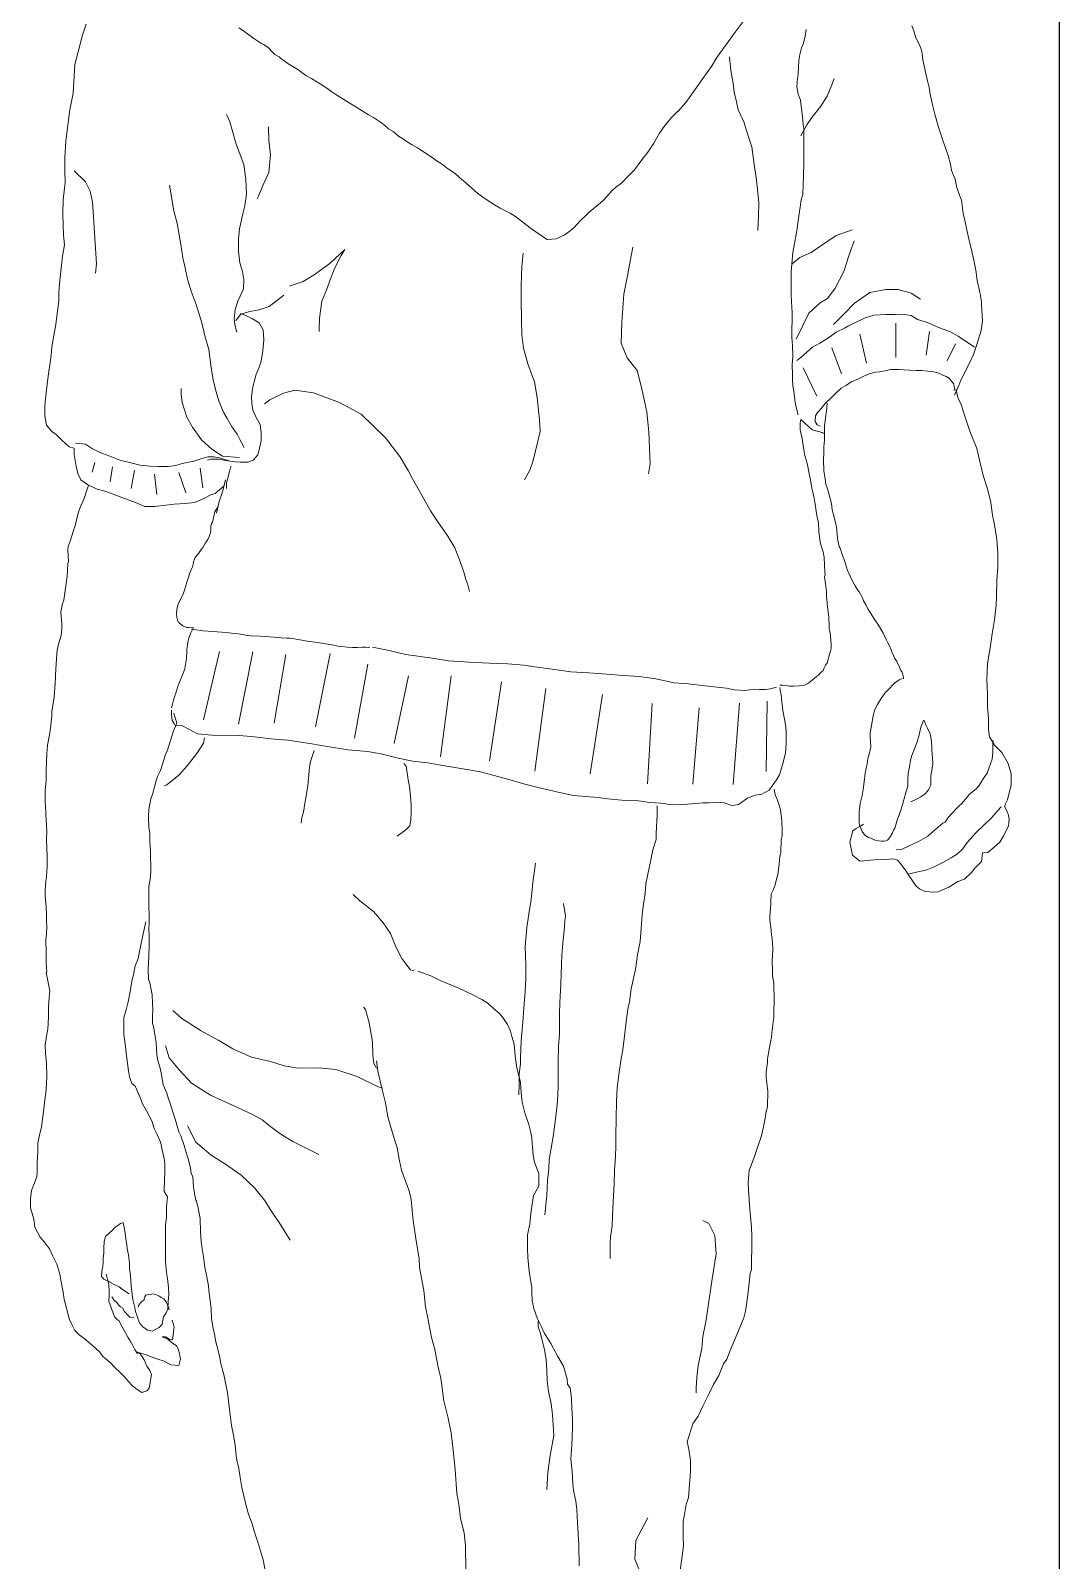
# Model space of a CAD drawing. Header units: centimetres. Extents: x 77721 to 213373, y -51694 to -17847.
# Drawn here: x 79412.5 to 79466.7, y -25333.4 to -25252.8 of the extents above; entities that cross this region are included whole.
import ezdxf

# ---------------------------------------------------------------- set-up
doc = ezdxf.new("R2010")
doc.units = ezdxf.units.CM
doc.header["$LTSCALE"] = 5
doc.header["$MEASUREMENT"] = 0
doc.layers.add('A-FURN', color=25, linetype='Continuous', lineweight=15, true_color=0xa46651)
doc.layers.add('KOTI', color=4, linetype='Continuous')

# ---------------------------------------------------------------- blocks, each defined once
blk = doc.blocks.new('PEOPLE11')
at = {"linetype": 'Continuous'}
for points in [[(0.10888, 0.78321), (0.10951, 0.78175), (0.11014, 0.77966), (0.11108, 0.77778), (0.1117, 0.77621), (0.11202, 0.77507), (0.11212, 0.77392), (0.11223, 0.77308), (0.11285, 0.77037), (0.11327, 0.76838), (0.11369, 0.76629), (0.11411, 0.76472), (0.11452, 0.76211), (0.11463, 0.7618), (0.11525, 0.75908), (0.11588, 0.75668), (0.11693, 0.75282), (0.11776, 0.75042), (0.11839, 0.74843), (0.1186, 0.7477), (0.11985, 0.74425), (0.12058, 0.74164), (0.12089, 0.73976), (0.12194, 0.73715), (0.12246, 0.73464), (0.1233, 0.73235), (0.12382, 0.73078), (0.12434, 0.72681), (0.12497, 0.7243), (0.12539, 0.72232), (0.12601, 0.7196), (0.12664, 0.71668), (0.12758, 0.71281), (0.12821, 0.70978), (0.12862, 0.70665), (0.12946, 0.70268), (0.12988, 0.70028), (0.12988, 0.69944), (0.13019, 0.69453), (0.12977, 0.69161), (0.12852, 0.68743), (0.12747, 0.6844), (0.12601, 0.68117), (0.12361, 0.67667), (0.12309, 0.67511), (0.12173, 0.67218)], [(-0.10023, 0.63667), (-0.09949, 0.64022), (-0.09835, 0.64335), (-0.09761, 0.6467), (-0.09803, 0.64482), (-0.10064, 0.64262), (-0.10179, 0.64231), (-0.10451, 0.64085), (-0.10691, 0.63991), (-0.10973, 0.63959), (-0.11297, 0.63939), (-0.11631, 0.63897), (-0.11882, 0.63865), (-0.12185, 0.63865), (-0.12467, 0.63991), (-0.12874, 0.64137), (-0.13135, 0.64241), (-0.13386, 0.64325), (-0.13616, 0.64388), (-0.13898, 0.64523), (-0.14106, 0.6467), (-0.142, 0.64858), (-0.14253, 0.65067), (-0.14305, 0.65432), (-0.14305, 0.6562), (-0.14462, 0.65662), (-0.14681, 0.6586), (-0.14859, 0.66048), (-0.14973, 0.66111), (-0.15141, 0.6631), (-0.15193, 0.66592), (-0.15193, 0.66905), (-0.15141, 0.67375), (-0.15088, 0.67793), (-0.15036, 0.682), (-0.15005, 0.68419), (-0.14984, 0.6867), (-0.14921, 0.69015), (-0.14859, 0.69339), (-0.14817, 0.69673), (-0.14775, 0.70038), (-0.14775, 0.7032), (-0.14744, 0.70665), (-0.14691, 0.71114), (-0.1466, 0.71396), (-0.14597, 0.71741), (-0.14629, 0.72033), (-0.14639, 0.72326), (-0.1465, 0.72671), (-0.14639, 0.73088), (-0.14597, 0.73443), (-0.14577, 0.736), (-0.14587, 0.73966), (-0.14587, 0.74352), (-0.14556, 0.74854), (-0.14493, 0.75418), (-0.14441, 0.75804), (-0.14336, 0.76305), (-0.14315, 0.7664), (-0.14294, 0.77162), (-0.14138, 0.77736), (-0.14075, 0.77987), (-0.1395, 0.78373)], [(-0.09354, 0.78269), (-0.09218, 0.78175), (-0.08905, 0.77945), (-0.08696, 0.77809), (-0.08612, 0.77768), (-0.08477, 0.77674), (-0.0833, 0.77527), (-0.08268, 0.77465), (-0.08142, 0.77392), (-0.08101, 0.7735), (-0.07881, 0.77193), (-0.07578, 0.77016), (-0.07338, 0.76828), (-0.07171, 0.76744), (-0.0691, 0.76577), (-0.06711, 0.76452), (-0.06555, 0.76337), (-0.0644, 0.76264), (-0.06116, 0.76065), (-0.06033, 0.76013), (-0.05834, 0.75888), (-0.05458, 0.75647), (-0.05301, 0.75564), (-0.05092, 0.75428), (-0.04967, 0.75324), (-0.04852, 0.7523), (-0.04716, 0.75146), (-0.04549, 0.7501), (-0.04434, 0.74937), (-0.0432, 0.74854), (-0.04163, 0.7476), (-0.03985, 0.74655), (-0.03536, 0.74363), (-0.03421, 0.74279), (-0.03233, 0.74154), (-0.03077, 0.74039), (-0.02847, 0.73882), (-0.02732, 0.73778), (-0.02513, 0.7359), (-0.02345, 0.73443), (-0.02168, 0.73287), (-0.01959, 0.7313), (-0.01667, 0.72942), (-0.01489, 0.72838), (-0.01197, 0.72691), (-0.01029, 0.72587), (-0.00852, 0.72451), (-0.00549, 0.72221), (-0.00131, 0.71929), (-0.00079, 0.71898), (0.00203, 0.71918), (0.00276, 0.7196), (0.00433, 0.72033), (0.00569, 0.72127), (0.00725, 0.72253), (0.00913, 0.72462), (0.01133, 0.72671), (0.01174, 0.72712), (0.01362, 0.72869), (0.01509, 0.72984), (0.01624, 0.73088), (0.01874, 0.7337), (0.01979, 0.73464), (0.02167, 0.736), (0.02355, 0.73809), (0.02543, 0.73997), (0.02741, 0.74258), (0.0295, 0.7453), (0.03128, 0.74801), (0.03305, 0.75094), (0.03462, 0.75324), (0.03671, 0.75574), (0.03848, 0.75762), (0.03859, 0.75762), (0.04089, 0.76023), (0.04412, 0.76472), (0.046, 0.76744), (0.04862, 0.77099), (0.05029, 0.77371), (0.05311, 0.77778), (0.05551, 0.78091), (0.05822, 0.78457)], [(0.07462, 0.66623), (0.07462, 0.66665), (0.07389, 0.66936), (0.07368, 0.67072), (0.07347, 0.6726), (0.07316, 0.67511), (0.07306, 0.67657), (0.07306, 0.67835), (0.07295, 0.68127), (0.07316, 0.68378), (0.07306, 0.68712), (0.07285, 0.68952), (0.07285, 0.69203), (0.07295, 0.69474), (0.07295, 0.69704), (0.07274, 0.70028), (0.07264, 0.70268), (0.07264, 0.70623), (0.07264, 0.70916), (0.07285, 0.71166), (0.07316, 0.71511), (0.07368, 0.71835), (0.07431, 0.72159), (0.07494, 0.72608), (0.07535, 0.72869), (0.07567, 0.73088), (0.07609, 0.73255), (0.07619, 0.73558), (0.07629, 0.73809), (0.0764, 0.74237), (0.0764, 0.74551), (0.0764, 0.7476), (0.0764, 0.7524), (0.07619, 0.75355), (0.07598, 0.75595), (0.07567, 0.75908), (0.07546, 0.76086), (0.07473, 0.76274), (0.07431, 0.76504), (0.07452, 0.76744), (0.07473, 0.76859), (0.07494, 0.77287), (0.07525, 0.77465), (0.07577, 0.77663), (0.07629, 0.77809), (0.07682, 0.78018), (0.07713, 0.78217)], [(0.05405, 0.77392), (0.05446, 0.76984), (0.0553, 0.76535), (0.05551, 0.76316), (0.05603, 0.76086), (0.05666, 0.75804), (0.05833, 0.75438), (0.05958, 0.75052), (0.06073, 0.74686), (0.06136, 0.74237), (0.06219, 0.73684), (0.06293, 0.73015), (0.06282, 0.72608), (0.06261, 0.72169)], [(0.07556, 0.75021), (0.07734, 0.75344), (0.0788, 0.75564), (0.08152, 0.75908), (0.0834, 0.76211), (0.08486, 0.76556), (0.08559, 0.76744)], [(-0.09396, 0.69119), (-0.09427, 0.6913), (-0.09479, 0.69349), (-0.095, 0.69516), (-0.09469, 0.69798), (-0.09385, 0.70049), (-0.09312, 0.70195), (-0.09218, 0.70414), (-0.09208, 0.70696), (-0.0925, 0.70937), (-0.09323, 0.71198), (-0.09364, 0.71553), (-0.09364, 0.71929), (-0.09333, 0.72221), (-0.09239, 0.72671), (-0.09176, 0.72911), (-0.09124, 0.73266), (-0.09145, 0.73705), (-0.09208, 0.74154), (-0.09312, 0.74446), (-0.09448, 0.74801), (-0.09626, 0.75438), (-0.0973, 0.75658)], [(-0.088, 0.7312), (-0.08769, 0.73203), (-0.08633, 0.73527), (-0.08456, 0.73913), (-0.08404, 0.74446), (-0.08456, 0.74874), (-0.08466, 0.75292)], [(-0.14305, 0.73966), (-0.13971, 0.73631), (-0.13824, 0.73349), (-0.13762, 0.73026), (-0.1373, 0.72587), (-0.13699, 0.72096), (-0.13636, 0.71166), (-0.13668, 0.70884)], [(-0.09197, 0.65641), (-0.09323, 0.65881), (-0.09406, 0.66048), (-0.09552, 0.66257), (-0.09709, 0.66518), (-0.09803, 0.66686), (-0.09949, 0.6702), (-0.10043, 0.67344), (-0.10127, 0.67678), (-0.1019, 0.68054), (-0.10263, 0.68587), (-0.10378, 0.69004), (-0.10472, 0.69391), (-0.10639, 0.69944), (-0.10785, 0.70341), (-0.109, 0.70707), (-0.10973, 0.71052), (-0.11036, 0.71344), (-0.11098, 0.71751), (-0.11213, 0.72378), (-0.11307, 0.72765), (-0.11443, 0.73537)], [(0.07295, 0.71166), (0.07525, 0.71354), (0.07859, 0.71511), (0.08214, 0.71751), (0.08611, 0.72023), (0.0882, 0.72086), (0.09092, 0.7219)], [(0.0741, 0.689), (0.07797, 0.69683), (0.08131, 0.69997), (0.0835, 0.70122), (0.0859, 0.70435), (0.08841, 0.70937), (0.08998, 0.71407), (0.09154, 0.71856)], [(-0.07819, 0.70508), (-0.07798, 0.70508), (-0.07693, 0.7055), (-0.07422, 0.70634), (-0.07087, 0.70832), (-0.06607, 0.71187), (-0.06168, 0.71595), (-0.06273, 0.71417), (-0.06471, 0.71052), (-0.06617, 0.70665), (-0.06711, 0.70404), (-0.06858, 0.70049), (-0.06931, 0.69537), (-0.06941, 0.69224), (-0.06941, 0.6913)], [(-0.008, 0.7149), (-0.00841, 0.71083), (-0.00862, 0.70529), (-0.00862, 0.70101), (-0.00852, 0.69474), (-0.00841, 0.69036), (-0.00789, 0.68628), (-0.00664, 0.68158), (-0.00465, 0.67615), (-0.00382, 0.67145), (-0.00309, 0.66477), (-0.00288, 0.66122), (-0.00497, 0.65255), (-0.00601, 0.64962), (-0.00758, 0.6467)], [(0.02501, 0.71668), (0.02417, 0.7125), (0.02323, 0.70759), (0.02229, 0.70258), (0.02167, 0.69412), (0.02146, 0.68785), (0.02323, 0.68336), (0.02626, 0.6796), (0.02762, 0.67448), (0.02919, 0.66717), (0.02981, 0.66101), (0.03023, 0.6515), (0.02971, 0.64847)], [(-0.09448, 0.69464), (-0.09291, 0.69652), (-0.09062, 0.69725), (-0.08759, 0.69788), (-0.08445, 0.69882), (-0.08007, 0.70226)], [(0.08538, 0.69339), (0.08872, 0.69683), (0.09165, 0.69986), (0.09624, 0.7031), (0.10105, 0.70394), (0.10481, 0.70394), (0.10867, 0.70289), (0.11149, 0.70101)], [(-0.10294, 0.65265), (-0.102, 0.65296), (-0.09949, 0.65296), (-0.09803, 0.65265), (-0.09615, 0.65234), (-0.09458, 0.65213), (-0.09312, 0.65202), (-0.09166, 0.65202), (-0.09082, 0.65202), (-0.08926, 0.65265), (-0.0878, 0.65422), (-0.08759, 0.65537), (-0.08686, 0.6584), (-0.08686, 0.6608), (-0.08717, 0.6633), (-0.08832, 0.6655), (-0.08936, 0.6678), (-0.08968, 0.66968), (-0.08978, 0.67176), (-0.08936, 0.67469), (-0.08884, 0.67646), (-0.08842, 0.67814), (-0.08759, 0.68033), (-0.08686, 0.68242), (-0.08633, 0.68555), (-0.08602, 0.68879), (-0.08623, 0.69182), (-0.08748, 0.69391), (-0.08947, 0.69516), (-0.09145, 0.6961), (-0.09302, 0.69673)], [(0.12288, 0.68994), (0.12037, 0.6913), (0.11776, 0.69224), (0.11599, 0.69297), (0.11358, 0.69401), (0.11066, 0.69495), (0.10867, 0.6961), (0.10596, 0.69652), (0.10387, 0.69641), (0.10115, 0.69641), (0.0975, 0.69621), (0.09489, 0.69547), (0.09175, 0.69391), (0.08987, 0.69307), (0.08862, 0.69234), (0.08611, 0.69109), (0.08381, 0.68942), (0.0812, 0.68785), (0.07901, 0.6866), (0.07556, 0.68346), (0.07431, 0.68263)], [(0.09332, 0.69056), (0.09525, 0.68179)], [(0.10409, 0.69385), (0.10414, 0.6835)], [(0.11425, 0.69133), (0.11321, 0.68419)], [(0.08485, 0.68636), (0.08777, 0.67862)], [(0.1221, 0.68764), (0.11952, 0.68254)], [(0.12779, 0.6866), (0.12288, 0.68994)], [(0.07624, 0.6804), (0.08038, 0.67185)], [(0.12163, 0.67354), (0.12173, 0.67438), (0.12163, 0.6749), (0.12142, 0.67573), (0.121, 0.67605), (0.12027, 0.6772), (0.11922, 0.67782), (0.11807, 0.67824), (0.11672, 0.67887), (0.11505, 0.67929), (0.11369, 0.67939), (0.11191, 0.6796), (0.11024, 0.6796), (0.10826, 0.6797), (0.10658, 0.67981), (0.10512, 0.67991), (0.10262, 0.67991), (0.10032, 0.67939), (0.09917, 0.67918), (0.09802, 0.67908), (0.09604, 0.67855), (0.09447, 0.67793), (0.09269, 0.67699), (0.09081, 0.67615), (0.08904, 0.67511), (0.08768, 0.67427), (0.0858, 0.6726), (0.08465, 0.67135), (0.08287, 0.66968), (0.08162, 0.66821), (0.08058, 0.66696), (0.07995, 0.66592), (0.07985, 0.66424), (0.08047, 0.6632), (0.08131, 0.66289)], [(-0.09333, 0.65338), (-0.09845, 0.6538), (-0.10169, 0.65589), (-0.10482, 0.65871), (-0.10754, 0.66257), (-0.10921, 0.6656), (-0.11057, 0.66999), (-0.11088, 0.6725), (-0.11088, 0.67417)], [(-0.02419, 0.61317), (-0.02471, 0.61515), (-0.02523, 0.61672), (-0.02575, 0.6186), (-0.02638, 0.62048), (-0.02721, 0.62267), (-0.02857, 0.62622), (-0.03066, 0.62978), (-0.03369, 0.63406), (-0.03588, 0.6374), (-0.03839, 0.64189), (-0.04142, 0.64722), (-0.04257, 0.64952), (-0.04508, 0.65369), (-0.04946, 0.65934), (-0.05677, 0.66644), (-0.06325, 0.66999), (-0.07108, 0.67291), (-0.07672, 0.67364), (-0.08017, 0.67281), (-0.08424, 0.67072), (-0.08581, 0.66957)], [(0.09436, 0.54319), (0.09353, 0.54267), (0.09217, 0.54183), (0.09113, 0.5411), (0.09029, 0.53776), (0.09102, 0.53379), (0.09332, 0.53201), (0.0976, 0.53243), (0.10084, 0.53253), (0.10345, 0.53274), (0.1046, 0.53232), (0.10554, 0.53128), (0.10617, 0.53034), (0.10721, 0.52898), (0.10805, 0.52773), (0.10888, 0.52637), (0.11024, 0.52449), (0.11118, 0.52366), (0.11296, 0.52292), (0.11546, 0.52272), (0.11682, 0.52282), (0.11881, 0.52366), (0.12006, 0.52418), (0.12277, 0.52585), (0.12476, 0.52658), (0.12685, 0.52856), (0.12789, 0.52992), (0.12988, 0.53191), (0.13019, 0.53452), (0.13176, 0.53462), (0.13301, 0.53567), (0.13541, 0.53776), (0.13635, 0.53943), (0.13802, 0.54256), (0.13813, 0.5435), (0.13823, 0.54465), (0.13792, 0.54611), (0.1374, 0.54737), (0.13677, 0.54841), (0.13708, 0.54925), (0.13771, 0.5505), (0.13876, 0.55499), (0.13876, 0.55823), (0.13792, 0.56136), (0.13604, 0.5647), (0.13374, 0.5669), (0.13228, 0.5694), (0.13197, 0.5716), (0.13197, 0.57494), (0.13165, 0.57839), (0.13165, 0.58225), (0.13144, 0.58664), (0.13165, 0.59134), (0.13259, 0.59687), (0.13312, 0.60043), (0.13374, 0.6046), (0.13426, 0.60909), (0.13437, 0.6115), (0.13447, 0.61662), (0.13479, 0.62038), (0.13479, 0.62466), (0.13447, 0.62873), (0.13374, 0.63322), (0.13322, 0.63604), (0.1327, 0.63991), (0.13165, 0.64398), (0.1304, 0.64805), (0.12925, 0.65265), (0.12852, 0.6561), (0.12633, 0.66132), (0.12476, 0.66612), (0.12371, 0.66936), (0.12288, 0.67124), (0.12215, 0.67396)], [(0.0834, 0.66978), (0.08329, 0.66738), (0.08308, 0.66612), (0.08287, 0.66435), (0.08267, 0.66299), (0.08267, 0.66111), (0.08267, 0.6586), (0.08246, 0.65662), (0.08246, 0.65484), (0.08235, 0.65275), (0.08246, 0.64941), (0.08277, 0.64764), (0.08308, 0.64544), (0.0835, 0.64398), (0.08402, 0.64221), (0.08476, 0.63959), (0.08496, 0.63771), (0.08517, 0.63698), (0.08611, 0.63312), (0.08632, 0.63166), (0.08653, 0.62894), (0.08705, 0.62664), (0.08737, 0.62612), (0.0881, 0.62393), (0.08862, 0.62246), (0.08956, 0.61944), (0.08987, 0.61881), (0.09102, 0.6162), (0.09186, 0.61484), (0.09269, 0.61348), (0.09311, 0.61306), (0.09395, 0.61139), (0.09436, 0.61035), (0.0952, 0.60899), (0.09572, 0.60795), (0.09708, 0.60575), (0.09771, 0.60471), (0.09844, 0.60356), (0.09917, 0.60251), (0.10032, 0.60063), (0.10053, 0.60022), (0.10126, 0.59844), (0.10168, 0.59771), (0.1022, 0.59677), (0.10272, 0.59562), (0.10293, 0.59499), (0.10376, 0.59301), (0.10439, 0.59207), (0.10523, 0.5904), (0.10564, 0.58935), (0.10596, 0.58883), (0.10617, 0.5881), (0.10638, 0.58737), (0.10638, 0.58695), (0.10554, 0.58674), (0.10512, 0.58653), (0.10366, 0.58559), (0.10178, 0.5835), (0.10084, 0.58256), (0.09948, 0.58068), (0.09854, 0.57912), (0.09781, 0.57766), (0.09729, 0.57578), (0.09687, 0.57327), (0.09645, 0.57108), (0.09635, 0.57066), (0.09635, 0.5694), (0.09656, 0.56638), (0.09593, 0.56376), (0.09572, 0.56293), (0.09551, 0.56126), (0.09489, 0.55844), (0.09457, 0.55583), (0.09426, 0.55353), (0.09395, 0.55175), (0.09342, 0.54935), (0.09311, 0.54684), (0.09311, 0.54361), (0.09322, 0.54287), (0.09395, 0.54089), (0.09478, 0.53984), (0.09583, 0.53911), (0.09677, 0.5388), (0.09792, 0.53828), (0.09896, 0.53817), (0.0998, 0.53807), (0.10053, 0.53807), (0.10105, 0.53817), (0.10157, 0.53828), (0.10178, 0.53849), (0.10241, 0.53932), (0.10314, 0.54058), (0.10335, 0.54131), (0.10376, 0.54193), (0.10418, 0.54329), (0.10439, 0.54413), (0.10439, 0.54413), (0.10512, 0.5459), (0.10575, 0.54768), (0.10617, 0.54935), (0.10679, 0.55154), (0.1069, 0.55196), (0.10773, 0.55457), (0.10773, 0.55645), (0.10784, 0.55844), (0.10826, 0.56042), (0.10847, 0.56241), (0.10888, 0.56376), (0.10951, 0.56533), (0.11045, 0.56763), (0.11108, 0.57003), (0.1116, 0.57233), (0.11243, 0.57431), (0.11264, 0.57431), (0.11327, 0.57285), (0.11358, 0.57202), (0.11442, 0.57034), (0.11473, 0.56878), (0.11494, 0.56648), (0.11494, 0.56544), (0.11515, 0.56314), (0.11525, 0.56126), (0.11484, 0.55865), (0.11473, 0.55833), (0.11463, 0.5575), (0.11463, 0.55489), (0.1139, 0.55342), (0.11296, 0.55227), (0.1116, 0.55133), (0.11055, 0.55071), (0.10857, 0.54987)], [(0.08235, 0.66069), (0.08193, 0.6609), (0.08079, 0.66122), (0.07891, 0.66174), (0.07671, 0.66372), (0.07556, 0.66487), (0.07535, 0.66372), (0.07535, 0.66184), (0.07546, 0.66122), (0.07588, 0.65913), (0.07609, 0.65766), (0.0764, 0.65589), (0.07661, 0.65432), (0.07703, 0.65307), (0.07755, 0.65119), (0.07797, 0.6491), (0.07817, 0.64816), (0.07838, 0.64659), (0.0788, 0.64429), (0.07932, 0.6421), (0.07985, 0.63949), (0.08016, 0.6373), (0.08047, 0.63542), (0.08079, 0.63385), (0.08089, 0.63113), (0.08131, 0.6281), (0.08173, 0.62654), (0.08225, 0.62508), (0.08256, 0.6234), (0.08267, 0.621), (0.08277, 0.61902), (0.08287, 0.61818), (0.08267, 0.61756), (0.08308, 0.61474), (0.08329, 0.61317), (0.08329, 0.6115), (0.0834, 0.60983), (0.0834, 0.6093), (0.0835, 0.60847), (0.08371, 0.60701), (0.08392, 0.60533), (0.08402, 0.60272), (0.08402, 0.6021), (0.08402, 0.60189), (0.08423, 0.60105), (0.08434, 0.60063), (0.08444, 0.5999), (0.08444, 0.59949), (0.08455, 0.59875), (0.08455, 0.59823), (0.08465, 0.59761), (0.08465, 0.59656), (0.08465, 0.59625), (0.08455, 0.59552), (0.08423, 0.59458), (0.0835, 0.59197), (0.0835, 0.59176), (0.08298, 0.59092), (0.08256, 0.59019), (0.08225, 0.58925), (0.08193, 0.58915), (0.0812, 0.58841), (0.08079, 0.588), (0.08026, 0.58758), (0.07891, 0.58643), (0.07765, 0.58549), (0.0764, 0.58486), (0.07504, 0.58476), (0.07337, 0.58465), (0.07212, 0.58465), (0.07128, 0.58486), (0.07013, 0.58497), (0.06919, 0.58497)], [(-0.09646, 0.65244), (-0.09939, 0.65328), (-0.10106, 0.65359), (-0.10284, 0.65359), (-0.10503, 0.65307), (-0.10712, 0.65234), (-0.11057, 0.65161), (-0.11255, 0.65098), (-0.11474, 0.65067), (-0.11777, 0.65067), (-0.12028, 0.65077), (-0.1232, 0.65108), (-0.12644, 0.65192), (-0.12937, 0.65265), (-0.1324, 0.6538), (-0.13459, 0.65463), (-0.13762, 0.65599), (-0.13971, 0.65746), (-0.14148, 0.65766), (-0.14274, 0.65777)], [(-0.13692, 0.65196), (-0.13772, 0.64901)], [(-0.13161, 0.65063), (-0.13227, 0.64612)], [(-0.12493, 0.64966), (-0.12596, 0.64407)], [(-0.11162, 0.64892), (-0.1095, 0.64283)], [(-0.10522, 0.65025), (-0.10437, 0.64432)], [(-0.09584, 0.65077), (-0.09615, 0.65004), (-0.09636, 0.6492), (-0.09667, 0.64816), (-0.09699, 0.6467), (-0.0973, 0.64576), (-0.0973, 0.64409)], [(-0.13877, 0.64503), (-0.13918, 0.64388), (-0.14002, 0.64137), (-0.14054, 0.64022), (-0.14117, 0.63865), (-0.1418, 0.63698), (-0.14242, 0.63469), (-0.14284, 0.63291), (-0.14326, 0.63155), (-0.14357, 0.63051), (-0.1443, 0.62821), (-0.14493, 0.62664), (-0.14503, 0.6257), (-0.14483, 0.62215), (-0.14503, 0.62152), (-0.14514, 0.61933), (-0.14524, 0.61776), (-0.14545, 0.6163), (-0.14556, 0.61484), (-0.14618, 0.61056), (-0.14671, 0.60909), (-0.14712, 0.6069), (-0.14691, 0.60439), (-0.14681, 0.60345), (-0.14681, 0.60178), (-0.14702, 0.5999), (-0.14785, 0.59729), (-0.14817, 0.59552), (-0.14838, 0.59291), (-0.14848, 0.59134), (-0.14869, 0.588), (-0.14869, 0.58727), (-0.14879, 0.58549), (-0.1489, 0.58413), (-0.14911, 0.58131), (-0.14984, 0.57703), (-0.14984, 0.57578), (-0.15026, 0.57191), (-0.15067, 0.56951), (-0.15109, 0.5669), (-0.15109, 0.56679), (-0.1513, 0.56439), (-0.15141, 0.56188), (-0.15151, 0.55927), (-0.15151, 0.55812), (-0.15151, 0.55603), (-0.15182, 0.55332), (-0.15182, 0.55008), (-0.15161, 0.54684), (-0.15161, 0.5458), (-0.15141, 0.54308), (-0.1513, 0.54058), (-0.15141, 0.53911), (-0.1513, 0.53535), (-0.1512, 0.5342), (-0.1512, 0.53055), (-0.15141, 0.52731), (-0.15161, 0.52606), (-0.15182, 0.52324), (-0.15182, 0.52136), (-0.15182, 0.52136), (-0.15161, 0.51948), (-0.15141, 0.51634), (-0.15141, 0.51394), (-0.1513, 0.51217), (-0.15141, 0.51029), (-0.15161, 0.5082), (-0.15161, 0.50757), (-0.15151, 0.50527), (-0.15151, 0.50308), (-0.15151, 0.50183), (-0.15141, 0.49984), (-0.1513, 0.49859), (-0.15151, 0.49848), (-0.15047, 0.49305), (-0.15067, 0.49096), (-0.15078, 0.48814), (-0.15078, 0.4871), (-0.15078, 0.48501), (-0.15099, 0.48146), (-0.1513, 0.48), (-0.15182, 0.47676), (-0.15172, 0.47415), (-0.15141, 0.47122), (-0.1513, 0.46725), (-0.15151, 0.46318), (-0.15193, 0.46025), (-0.15235, 0.4567), (-0.15297, 0.45211), (-0.15339, 0.45002), (-0.15402, 0.4473), (-0.15402, 0.44448), (-0.15423, 0.44135), (-0.15423, 0.43842), (-0.15433, 0.43707), (-0.1559, 0.43299), (-0.15621, 0.43049), (-0.15621, 0.42777), (-0.15527, 0.42432), (-0.15496, 0.42192), (-0.15329, 0.41889), (-0.15203, 0.41743), (-0.15057, 0.41545), (-0.14953, 0.41325), (-0.14827, 0.41075), (-0.14744, 0.40782), (-0.14702, 0.40552), (-0.14639, 0.40239), (-0.14608, 0.4002), (-0.14577, 0.39905), (-0.14493, 0.3957), (-0.14462, 0.39435), (-0.14378, 0.39268), (-0.14294, 0.3908), (-0.14159, 0.38954), (-0.14023, 0.3885), (-0.13814, 0.38683), (-0.13678, 0.38568), (-0.13542, 0.38432), (-0.13448, 0.38307), (-0.13344, 0.38223), (-0.13229, 0.38119), (-0.13093, 0.37983), (-0.12916, 0.37816), (-0.1279, 0.3768), (-0.12686, 0.37565), (-0.1255, 0.37419), (-0.12414, 0.37314), (-0.12279, 0.3722), (-0.12122, 0.37273), (-0.12049, 0.37346), (-0.11986, 0.37763), (-0.12038, 0.37878), (-0.12122, 0.38014), (-0.12206, 0.38202), (-0.1232, 0.3838), (-0.12404, 0.38432), (-0.12112, 0.38338), (-0.11944, 0.38275), (-0.11788, 0.38223), (-0.116, 0.3816), (-0.11401, 0.38056), (-0.11161, 0.38035), (-0.11109, 0.38233), (-0.11171, 0.38516), (-0.11234, 0.3862), (-0.11391, 0.38735), (-0.11495, 0.38829), (-0.11662, 0.38892), (-0.11558, 0.38892), (-0.11433, 0.38818), (-0.11349, 0.38808), (-0.11297, 0.39194), (-0.11359, 0.39393)], [(-0.11895, 0.64845), (-0.11825, 0.64227)], [(-0.10075, 0.63709), (-0.10152, 0.63394), (-0.10177, 0.63361), (-0.10199, 0.63263), (-0.10196, 0.63205), (-0.10196, 0.63143), (-0.10212, 0.63079), (-0.1024, 0.6301), (-0.10253, 0.62967), (-0.1029, 0.62877), (-0.10356, 0.6278), (-0.10397, 0.62709), (-0.10438, 0.62636), (-0.10485, 0.6258), (-0.10529, 0.62514), (-0.10564, 0.62466), (-0.10589, 0.62435), (-0.10627, 0.62389), (-0.10667, 0.62338), (-0.10686, 0.62284), (-0.10721, 0.62209), (-0.10727, 0.62134), (-0.10746, 0.62055), (-0.10802, 0.61947), (-0.1084, 0.61839), (-0.10875, 0.61729), (-0.10909, 0.61621), (-0.10944, 0.6152), (-0.10988, 0.61356), (-0.11022, 0.61258), (-0.1107, 0.61154), (-0.11167, 0.60957), (-0.11214, 0.60826), (-0.11227, 0.60646), (-0.1122, 0.60532), (-0.11205, 0.60451), (-0.1117, 0.60382), (-0.11151, 0.60366), (-0.11041, 0.60278), (-0.10919, 0.60233), (-0.10868, 0.60231), (-0.10765, 0.60222), (-0.10724, 0.60229), (-0.10765, 0.60127), (-0.10806, 0.60046), (-0.10862, 0.59909), (-0.10887, 0.59791), (-0.109, 0.59695), (-0.10922, 0.59581), (-0.10925, 0.59473), (-0.10931, 0.59324), (-0.10941, 0.5923), (-0.10969, 0.59064), (-0.10985, 0.58987), (-0.11026, 0.58859), (-0.11088, 0.58701), (-0.11161, 0.58539), (-0.11192, 0.58452), (-0.11261, 0.58226), (-0.11289, 0.58143), (-0.11318, 0.58045), (-0.11352, 0.57927), (-0.11377, 0.5781)], [(-0.10002, 0.63834), (-0.10075, 0.63709)], [(-0.05411, 0.59637), (-0.05468, 0.59631), (-0.05543, 0.59635), (-0.0565, 0.59633), (-0.05788, 0.59631), (-0.05936, 0.59631), (-0.06086, 0.59641), (-0.06256, 0.59654), (-0.06379, 0.59672), (-0.06551, 0.5971), (-0.06746, 0.59739), (-0.06991, 0.59782), (-0.07302, 0.59818), (-0.07463, 0.59851), (-0.07808, 0.59905), (-0.07915, 0.59913), (-0.08078, 0.59915), (-0.08305, 0.59934), (-0.0854, 0.59959), (-0.08713, 0.59965), (-0.08986, 0.59982), (-0.09147, 0.6), (-0.09379, 0.60034), (-0.09577, 0.60058), (-0.09741, 0.60075), (-0.10136, 0.6011), (-0.10429, 0.60131), (-0.10702, 0.60168), (-0.10777, 0.60179)], [(-0.09938, 0.59504), (-0.1042, 0.57448)], [(-0.08939, 0.59501), (-0.09366, 0.57321)], [(-0.07943, 0.59421), (-0.08296, 0.57355)], [(-0.06607, 0.59449), (-0.0705, 0.57238)], [(0.06815, 0.58434), (0.06637, 0.58382), (0.06481, 0.58361), (0.06313, 0.58361), (0.06136, 0.58371), (0.05875, 0.5833), (0.05551, 0.5835), (0.05311, 0.58403), (0.04935, 0.58444), (0.04506, 0.58497), (0.04162, 0.58538), (0.03744, 0.5857), (0.0319, 0.58685), (0.02689, 0.58758), (0.02209, 0.58789), (0.01718, 0.58821), (0.01174, 0.58862), (0.00631, 0.58894), (0.0014, 0.58967), (-0.00455, 0.5905), (-0.00779, 0.59092), (-0.01259, 0.59134), (-0.01614, 0.59144), (-0.02439, 0.59186), (-0.03045, 0.59228), (-0.03536, 0.59311), (-0.0433, 0.59416), (-0.04884, 0.59552), (-0.05333, 0.59635)], [(-0.05475, 0.59123), (-0.05878, 0.56902)], [(-0.04256, 0.58779), (-0.04679, 0.56741)], [(-0.0297, 0.58776), (-0.03288, 0.56335)], [(-0.01454, 0.58592), (-0.01814, 0.56218)], [(0.06919, 0.58424), (0.0693, 0.5834), (0.06961, 0.58204), (0.06982, 0.58006), (0.07013, 0.57734), (0.07065, 0.57473), (0.07097, 0.57243), (0.07107, 0.57087), (0.07107, 0.56732), (0.07086, 0.5646), (0.07024, 0.56167), (0.06909, 0.55802), (0.06825, 0.55645), (0.06595, 0.55332), (0.06376, 0.55217), (0.06178, 0.55186), (0.05948, 0.55092), (0.05676, 0.54904), (0.05478, 0.54872), (0.05248, 0.54956), (0.05008, 0.54977), (0.04788, 0.54956), (0.046, 0.54956), (0.04392, 0.54935), (0.04026, 0.54904), (0.03681, 0.54893), (0.03337, 0.54945), (0.03002, 0.54966), (0.02668, 0.55019), (0.02271, 0.55029), (0.01739, 0.55071), (0.01456, 0.55113), (0.00715, 0.55175), (0.00287, 0.55269), (-0.00309, 0.55405), (-0.00747, 0.5552), (-0.01301, 0.55677), (-0.02084, 0.55885), (-0.02617, 0.55979), (-0.03338, 0.56094), (-0.03672, 0.56157), (-0.04121, 0.56209), (-0.0456, 0.56303), (-0.05072, 0.56429), (-0.05489, 0.56502), (-0.06064, 0.56554), (-0.06701, 0.56648), (-0.07161, 0.56732), (-0.07881, 0.56836), (-0.08393, 0.56878), (-0.08884, 0.5694), (-0.09333, 0.56982), (-0.10169, 0.56993), (-0.10597, 0.57034), (-0.11046, 0.57275), (-0.11265, 0.57285), (-0.11276, 0.57285), (-0.11297, 0.57337), (-0.11359, 0.57431), (-0.1138, 0.57609), (-0.1138, 0.57745)], [(-0.00117, 0.5839), (-0.00451, 0.5591)], [(0.01587, 0.58219), (0.01211, 0.55825)], [(0.06537, 0.5801), (0.06509, 0.559)], [(-0.11307, 0.57651), (-0.11276, 0.57515), (-0.11224, 0.57358), (-0.11255, 0.57285), (-0.11318, 0.57118), (-0.11412, 0.56826), (-0.11506, 0.56544), (-0.11558, 0.56408), (-0.11641, 0.56147), (-0.11715, 0.55927), (-0.11798, 0.5575), (-0.1185, 0.55583), (-0.11944, 0.55248), (-0.12007, 0.55071), (-0.12038, 0.54914), (-0.12059, 0.54747), (-0.1207, 0.54569), (-0.1207, 0.54496), (-0.12059, 0.54225), (-0.12038, 0.54037), (-0.12038, 0.53807), (-0.12028, 0.53661), (-0.12017, 0.53494), (-0.12017, 0.53295), (-0.12007, 0.53086), (-0.12007, 0.52877), (-0.12028, 0.52648), (-0.12059, 0.52439), (-0.12059, 0.52261), (-0.12059, 0.52073), (-0.12059, 0.51948), (-0.12059, 0.51801), (-0.12049, 0.51613), (-0.12049, 0.51352), (-0.12059, 0.51133), (-0.12059, 0.51081), (-0.12049, 0.51029), (-0.12049, 0.50663), (-0.12059, 0.5035), (-0.1208, 0.49932), (-0.1207, 0.4965), (-0.12038, 0.49545), (-0.11965, 0.4918), (-0.11955, 0.48919), (-0.11944, 0.48741), (-0.11955, 0.48543), (-0.11955, 0.48323), (-0.11923, 0.48229), (-0.11871, 0.47937), (-0.1184, 0.47738), (-0.11819, 0.47373), (-0.11798, 0.47237), (-0.11725, 0.46976), (-0.11683, 0.46788), (-0.11631, 0.46475), (-0.11527, 0.46224), (-0.11485, 0.46078), (-0.11422, 0.45911), (-0.11359, 0.45723), (-0.11265, 0.45409), (-0.11224, 0.45273), (-0.11161, 0.45064), (-0.11098, 0.44939), (-0.11004, 0.44647), (-0.10952, 0.44469), (-0.10879, 0.4425), (-0.10869, 0.44218), (-0.10806, 0.43968), (-0.10785, 0.43822), (-0.10743, 0.43707), (-0.10722, 0.43393), (-0.10681, 0.43153), (-0.10649, 0.43007), (-0.10628, 0.42976), (-0.10576, 0.42767), (-0.10524, 0.42453), (-0.10513, 0.42056), (-0.10493, 0.41764), (-0.10461, 0.41545), (-0.10419, 0.41304), (-0.10378, 0.40991), (-0.10315, 0.40699), (-0.10273, 0.40427), (-0.10263, 0.40291), (-0.10231, 0.40061), (-0.1019, 0.39748), (-0.10179, 0.39445), (-0.10137, 0.39194), (-0.10085, 0.38975), (-0.10043, 0.38745), (-0.09991, 0.38526), (-0.09939, 0.38307), (-0.09929, 0.38275), (-0.09897, 0.38087), (-0.09803, 0.37763), (-0.0974, 0.37408), (-0.09699, 0.3722), (-0.09657, 0.36876), (-0.09615, 0.36552), (-0.09573, 0.36228), (-0.09521, 0.35936), (-0.09469, 0.35622), (-0.09427, 0.35236), (-0.09354, 0.34933), (-0.09312, 0.34661), (-0.0927, 0.34358), (-0.09166, 0.33941), (-0.09135, 0.33815), (-0.09062, 0.33565), (-0.08957, 0.33272), (-0.08894, 0.33053), (-0.08769, 0.32656), (-0.08623, 0.32186), (-0.0855, 0.3182)], [(0.03076, 0.57942), (0.02939, 0.55524)], [(0.04495, 0.57813), (0.04299, 0.55516)], [(0.0571, 0.57955), (0.05514, 0.55503)], [(-0.10388, 0.56909), (-0.10419, 0.56752), (-0.10618, 0.56439), (-0.1091, 0.56073), (-0.11161, 0.55791), (-0.11527, 0.55499), (-0.11589, 0.55468)], [(0.13343, 0.56826), (0.13332, 0.56752), (0.13332, 0.56638), (0.13332, 0.56481), (0.13312, 0.56272), (0.13259, 0.56126), (0.13155, 0.55844), (0.1304, 0.55677), (0.12915, 0.55478), (0.12841, 0.55384), (0.12601, 0.55186), (0.1257, 0.55133), (0.12382, 0.54925), (0.12319, 0.54862), (0.12246, 0.54799), (0.11985, 0.54517), (0.11891, 0.54371), (0.11828, 0.5434), (0.11682, 0.54225), (0.11567, 0.5412), (0.11369, 0.53953), (0.11097, 0.53796), (0.10794, 0.5365), (0.10596, 0.53567), (0.10418, 0.53546)], [(-0.07087, 0.56533), (-0.07202, 0.56199), (-0.07234, 0.56032), (-0.07275, 0.55468), (-0.07307, 0.5529), (-0.07369, 0.54935), (-0.07411, 0.54674), (-0.07463, 0.54517), (-0.07484, 0.5434)], [(-0.04393, 0.56136), (-0.0432, 0.56063), (-0.04278, 0.55791), (-0.04257, 0.55645), (-0.04226, 0.55447), (-0.04194, 0.55154), (-0.04173, 0.54893), (-0.04173, 0.54643), (-0.04184, 0.54455), (-0.04215, 0.54267), (-0.0433, 0.54141), (-0.04591, 0.53953)], [(0.06752, 0.55363), (0.06783, 0.55196), (0.06846, 0.55039), (0.06898, 0.54883), (0.0694, 0.54747), (0.06982, 0.54413), (0.06992, 0.54152), (0.06992, 0.53964), (0.06961, 0.53838), (0.06951, 0.53462), (0.06919, 0.53347), (0.06898, 0.53107), (0.06857, 0.52804), (0.06825, 0.52658), (0.06783, 0.52491), (0.06721, 0.52324), (0.06658, 0.52209), (0.06648, 0.5199), (0.06648, 0.51916), (0.06616, 0.5153), (0.06616, 0.51425), (0.06658, 0.51123), (0.06669, 0.50987), (0.06689, 0.50861), (0.0671, 0.5059), (0.0671, 0.50548), (0.067, 0.50339), (0.06689, 0.50214), (0.06689, 0.50172), (0.067, 0.49942), (0.067, 0.49942), (0.067, 0.49754), (0.06742, 0.49535), (0.06742, 0.49368), (0.06752, 0.49169), (0.06752, 0.49013), (0.06742, 0.48678), (0.06742, 0.48522), (0.06679, 0.48041), (0.06669, 0.47895), (0.06648, 0.47822), (0.06606, 0.47592), (0.06554, 0.47258), (0.06554, 0.47227), (0.06554, 0.47143), (0.06512, 0.46861), (0.06512, 0.46851), (0.06512, 0.46683), (0.06533, 0.46537), (0.06564, 0.46276), (0.06554, 0.45827), (0.06501, 0.45608), (0.06491, 0.45524), (0.06428, 0.45211), (0.06355, 0.44908), (0.06272, 0.44647), (0.06157, 0.44323), (0.06, 0.43895), (0.05969, 0.4354), (0.05979, 0.4331), (0.06021, 0.42725), (0.06063, 0.42192), (0.06073, 0.41921), (0.06073, 0.41471), (0.06063, 0.41294), (0.06063, 0.41179), (0.06063, 0.40907), (0.06031, 0.40813), (0.0599, 0.40416), (0.05948, 0.40082), (0.05885, 0.39664), (0.05833, 0.39466), (0.05718, 0.39174), (0.05634, 0.38986), (0.05426, 0.38484), (0.05321, 0.38223), (0.05227, 0.38087), (0.05081, 0.37732), (0.04924, 0.37461), (0.04768, 0.37126), (0.046, 0.36813), (0.04465, 0.3651), (0.04298, 0.3628), (0.0413, 0.35737), (0.04183, 0.35518), (0.04235, 0.35173), (0.04235, 0.34839), (0.04172, 0.34066), (0.04099, 0.33847), (0.04057, 0.33554), (0.04016, 0.33345), (0.04016, 0.33345), (0.04016, 0.33147), (0.04016, 0.32896), (0.04026, 0.32604), (0.03984, 0.32301), (0.03911, 0.31799)], [(0.03232, 0.54862), (0.03232, 0.5459), (0.03211, 0.54235), (0.03201, 0.54026), (0.03201, 0.53849), (0.03096, 0.53546), (0.03023, 0.53138), (0.0295, 0.52815), (0.02887, 0.52522), (0.02867, 0.5223), (0.02814, 0.51906), (0.02783, 0.51593), (0.02752, 0.51175), (0.0272, 0.50788), (0.02637, 0.50381), (0.02574, 0.49942), (0.02511, 0.49629), (0.02449, 0.49357), (0.02397, 0.48971), (0.02344, 0.48752), (0.02303, 0.48449), (0.0224, 0.47853), (0.02198, 0.4753), (0.02146, 0.47268), (0.02073, 0.46788), (0.02031, 0.4637), (0.0201, 0.45984), (0.01989, 0.44939), (0.01989, 0.44636), (0.01979, 0.44323), (0.01947, 0.43905), (0.01937, 0.43487), (0.01906, 0.42955), (0.01885, 0.42537), (0.01874, 0.42234), (0.01822, 0.419), (0.01812, 0.41722), (0.01812, 0.41482), (0.01812, 0.41252)], [(0.13583, 0.54831), (0.13562, 0.5482), (0.13291, 0.54507), (0.13249, 0.54465), (0.13082, 0.54308), (0.12821, 0.54058), (0.1257, 0.53776), (0.12413, 0.53567), (0.12267, 0.5342), (0.12079, 0.53306), (0.11828, 0.53159), (0.11567, 0.53034), (0.11317, 0.5293), (0.11076, 0.52877), (0.10784, 0.52815)], [(-0.00935, 0.46172), (-0.00925, 0.46506), (-0.00925, 0.46809), (-0.00883, 0.47101), (-0.00883, 0.4731), (-0.00862, 0.47801), (-0.0081, 0.48355), (-0.00779, 0.48783), (-0.00737, 0.49284), (-0.00726, 0.49671), (-0.00726, 0.50078), (-0.00737, 0.50632), (-0.00695, 0.51206), (-0.00622, 0.51676), (-0.00559, 0.52052), (-0.00507, 0.52564), (-0.00434, 0.53138)], [(-0.04069, 0.49932), (-0.04121, 0.49911), (-0.04194, 0.49932), (-0.0433, 0.50109), (-0.04455, 0.50277), (-0.04633, 0.50621), (-0.0479, 0.51029), (-0.05009, 0.51342), (-0.05301, 0.51687), (-0.05719, 0.5201), (-0.05918, 0.52198)], [(0.00412, 0.51927), (0.00475, 0.51561), (0.00454, 0.51394), (0.00433, 0.51102), (0.00391, 0.50736), (0.0036, 0.50371), (0.00339, 0.49817), (0.00328, 0.49493), (0.00297, 0.4895), (0.00287, 0.48605), (0.00287, 0.47989), (0.00266, 0.47644), (0.00255, 0.47164), (0.00255, 0.46673), (0.00255, 0.46422), (0.00234, 0.45973), (0.00182, 0.45524), (0.00109, 0.44991), (0.00057, 0.44678), (-0.00016, 0.44229), (-0.00027, 0.43947), (-0.00068, 0.43592), (-0.00089, 0.43153), (-0.00121, 0.4285), (-0.00152, 0.42568)], [(-0.12153, 0.51373), (-0.12216, 0.51102), (-0.123, 0.50673), (-0.12341, 0.50485), (-0.12383, 0.50277), (-0.12477, 0.50057), (-0.12529, 0.49786), (-0.12571, 0.49598), (-0.12613, 0.49336), (-0.12686, 0.48971), (-0.12738, 0.48772), (-0.12811, 0.48501), (-0.12811, 0.48376), (-0.12811, 0.48062), (-0.12811, 0.4801), (-0.1279, 0.47759), (-0.1277, 0.47644), (-0.12759, 0.47519), (-0.12749, 0.47425), (-0.12676, 0.46892), (-0.12644, 0.46715), (-0.12571, 0.46516), (-0.12477, 0.46433), (-0.1232, 0.46088), (-0.12258, 0.459), (-0.12132, 0.45691), (-0.11976, 0.45388), (-0.11903, 0.45159), (-0.11819, 0.45002), (-0.11735, 0.44803), (-0.11694, 0.44678), (-0.11652, 0.44459), (-0.116, 0.44271), (-0.11579, 0.44093), (-0.11579, 0.43822), (-0.11589, 0.43654), (-0.116, 0.43268), (-0.11506, 0.43101), (-0.11537, 0.42808), (-0.11537, 0.42485), (-0.11558, 0.42265), (-0.11558, 0.42015), (-0.11558, 0.41774), (-0.11558, 0.41586), (-0.11558, 0.41315), (-0.11558, 0.41158), (-0.11537, 0.40834), (-0.11506, 0.40646), (-0.11474, 0.40375), (-0.11464, 0.40155), (-0.11485, 0.39967), (-0.11495, 0.39727), (-0.11547, 0.39612), (-0.11621, 0.39497), (-0.11662, 0.39278), (-0.11756, 0.39174), (-0.11965, 0.39069), (-0.12101, 0.3909), (-0.12247, 0.39194), (-0.1231, 0.39278), (-0.12362, 0.39362), (-0.12414, 0.39518), (-0.12467, 0.39654), (-0.12488, 0.39779), (-0.1254, 0.4002), (-0.12571, 0.40249), (-0.12592, 0.40416), (-0.12602, 0.40594), (-0.12623, 0.40834), (-0.12644, 0.40928), (-0.12644, 0.41106), (-0.12676, 0.41357), (-0.12696, 0.41451), (-0.12717, 0.41555), (-0.12728, 0.4167), (-0.12749, 0.41764), (-0.1278, 0.42015), (-0.12801, 0.42192), (-0.12832, 0.42328), (-0.12832, 0.42328), (-0.12853, 0.42328), (-0.12916, 0.42307), (-0.12999, 0.42244), (-0.13072, 0.42192), (-0.13166, 0.42088), (-0.13334, 0.41941), (-0.13365, 0.4191), (-0.13407, 0.41764), (-0.13417, 0.41576), (-0.13417, 0.41419), (-0.13438, 0.41252), (-0.13438, 0.41148), (-0.13448, 0.41012), (-0.1348, 0.40876), (-0.1349, 0.40709), (-0.13417, 0.40625), (-0.13292, 0.40573), (-0.1324, 0.40542), (-0.13083, 0.40458), (-0.12958, 0.40396), (-0.12864, 0.40333), (-0.12738, 0.40239), (-0.12655, 0.40187)], [(-0.03975, 0.4989), (-0.03578, 0.49754), (-0.03296, 0.49608), (-0.03077, 0.49524), (-0.02742, 0.49378), (-0.02523, 0.49284), (-0.02293, 0.49169), (-0.02043, 0.49044), (-0.01855, 0.48919), (-0.01698, 0.48772), (-0.0151, 0.48616), (-0.01395, 0.4847), (-0.0127, 0.48292), (-0.01186, 0.48083), (-0.01144, 0.47926), (-0.01071, 0.47697), (-0.0105, 0.47446), (-0.01029, 0.47258), (-0.00988, 0.46986), (-0.00946, 0.46798), (-0.00883, 0.46548), (-0.00873, 0.46381), (-0.00862, 0.46234), (-0.00831, 0.45952), (-0.00747, 0.45629), (-0.00632, 0.45284), (-0.00591, 0.45117), (-0.00538, 0.44887), (-0.00528, 0.44709), (-0.00497, 0.44354), (-0.00465, 0.44145), (-0.0033, 0.43801), (-0.0033, 0.43425), (-0.00486, 0.43143), (-0.0057, 0.4261), (-0.00601, 0.42286), (-0.00674, 0.41962), (-0.00674, 0.41555), (-0.00664, 0.41283), (-0.00622, 0.40866), (-0.00591, 0.40678), (-0.00538, 0.40364), (-0.00538, 0.40228), (-0.00528, 0.39978), (-0.00476, 0.39748), (-0.00371, 0.39435), (-0.00256, 0.39215), (-0.00173, 0.39017), (0.00026, 0.38693), (0.00109, 0.38547), (0.00245, 0.38307), (0.00412, 0.38014), (0.00475, 0.37805), (0.00527, 0.37628), (0.00537, 0.37471), (0.0061, 0.37346), (0.00652, 0.37053), (0.00663, 0.3674), (0.00684, 0.36416), (0.00684, 0.36155), (0.00673, 0.35883), (0.00663, 0.35633), (0.00631, 0.35215), (0.00673, 0.34839), (0.00694, 0.34473), (0.00715, 0.34275), (0.00778, 0.33951), (0.00809, 0.337), (0.0083, 0.33303), (0.00872, 0.32635), (0.00882, 0.32008)], [(-0.05218, 0.46976), (-0.05291, 0.47112), (-0.05322, 0.47352), (-0.05333, 0.4777), (-0.05437, 0.48334), (-0.05542, 0.48741), (-0.05604, 0.48814)], [(-0.11339, 0.4871), (-0.11067, 0.4847), (-0.10493, 0.48094), (-0.0996, 0.47812), (-0.09532, 0.47561), (-0.08978, 0.4731), (-0.08404, 0.47174), (-0.07996, 0.47049), (-0.07578, 0.46976), (-0.06962, 0.46986), (-0.0644, 0.46934), (-0.05792, 0.46725), (-0.05186, 0.46422), (-0.05019, 0.4637)], [(-0.11558, 0.47644), (-0.11453, 0.47289), (-0.11151, 0.46924), (-0.10775, 0.46527), (-0.10211, 0.46161), (-0.09855, 0.46005), (-0.09417, 0.45806), (-0.08926, 0.45576), (-0.08654, 0.4542), (-0.08351, 0.45179), (-0.08059, 0.4497), (-0.07735, 0.44772), (-0.07349, 0.44574), (-0.06952, 0.44375)], [(-0.02523, 0.31841), (-0.02533, 0.32604), (-0.02575, 0.33001), (-0.0269, 0.33429), (-0.02742, 0.33857), (-0.02795, 0.34181), (-0.02847, 0.34902), (-0.02909, 0.35486), (-0.02972, 0.36009), (-0.03056, 0.36447), (-0.03192, 0.3697), (-0.03275, 0.37649), (-0.03359, 0.37983), (-0.03463, 0.38516), (-0.03557, 0.38871), (-0.03672, 0.39456), (-0.03735, 0.398), (-0.03787, 0.40291), (-0.03923, 0.40981), (-0.03933, 0.41252), (-0.04006, 0.41722), (-0.04111, 0.4238), (-0.04173, 0.43028), (-0.04236, 0.43289), (-0.04372, 0.43654), (-0.04466, 0.43905), (-0.04518, 0.44187), (-0.04591, 0.44574), (-0.04716, 0.4496), (-0.04873, 0.45514), (-0.04946, 0.45931), (-0.05072, 0.46454), (-0.05176, 0.46892), (-0.05218, 0.47195)], [(-0.109, 0.45242), (-0.10649, 0.44751), (-0.1019, 0.44354), (-0.09761, 0.44083), (-0.09281, 0.43759), (-0.08884, 0.43372), (-0.08581, 0.43007), (-0.08362, 0.42652), (-0.08142, 0.42338), (-0.07808, 0.41806)], [(0.04402, 0.3721), (0.04402, 0.37346), (0.04423, 0.3768), (0.04465, 0.38035), (0.04569, 0.38547), (0.046, 0.38902), (0.04705, 0.39403), (0.04799, 0.4003), (0.04882, 0.40636), (0.05008, 0.41388), (0.04966, 0.41941), (0.04788, 0.42307), (0.046, 0.42391)], [(-0.13344, 0.40782), (-0.13271, 0.40458), (-0.1326, 0.4026), (-0.1326, 0.40124), (-0.13271, 0.39967), (-0.13093, 0.39497), (-0.1302, 0.39414), (-0.12958, 0.39372), (-0.12926, 0.39309), (-0.1277, 0.39017), (-0.12696, 0.38881), (-0.12623, 0.38777), (-0.1254, 0.3863), (-0.12488, 0.38516), (-0.12414, 0.38401), (-0.12414, 0.3838), (-0.12414, 0.3838)], [(-0.12508, 0.39466), (-0.12634, 0.39487), (-0.12696, 0.3955), (-0.12801, 0.39664), (-0.12843, 0.39758), (-0.12916, 0.398), (-0.12968, 0.39842), (-0.13041, 0.39936), (-0.13104, 0.39988), (-0.13135, 0.4004), (-0.13177, 0.40093)], [(-0.11453, 0.39706), (-0.11474, 0.3979), (-0.11537, 0.39926), (-0.1161, 0.4004), (-0.11694, 0.40082), (-0.11767, 0.40124), (-0.11861, 0.40166), (-0.11934, 0.40187), (-0.12017, 0.40166), (-0.12101, 0.40155), (-0.12153, 0.40145), (-0.12185, 0.40093), (-0.12206, 0.4004), (-0.12206, 0.40009), (-0.12268, 0.39967), (-0.12289, 0.39946), (-0.1231, 0.39915), (-0.1232, 0.39894), (-0.12373, 0.39832), (-0.12383, 0.3979)], [(-0.0035, 0.39362), (-0.0035, 0.39194), (-0.00288, 0.39027), (-0.00162, 0.38516), (-0.0011, 0.38202), (-0.00089, 0.37899), (-0.00079, 0.37575), (-0.00037, 0.37252), (0.00026, 0.36938), (0.00067, 0.36646), (0.00088, 0.36406), (0.0012, 0.35925), (0.00015, 0.3533), (-0.00058, 0.34818), (-0.00089, 0.34306)], [(0.02323, 0.29502), (0.02397, 0.29794), (0.02626, 0.30306), (0.02929, 0.30891), (0.02887, 0.31402), (0.02553, 0.32207), (0.02585, 0.32771), (0.0295, 0.3345)]]:
    blk.add_lwpolyline(points, dxfattribs=at)
blk.add_lwpolyline([(-0.1513, 0.48), (-0.1513, 0.48)], close=True, dxfattribs=at)

msp = doc.modelspace()

# ---------------------------------------------------------------- linework, layer by layer
at = {"layer": 'KOTI', "color": 2, "linetype": 'Continuous', "true_color": 0xf1eb1f}
msp.add_line((79466.704, -25431.554), (79466.704, -25167.68), dxfattribs=at)

# ---------------------------------------------------------------- block references
at = {"layer": 'A-FURN', "xscale": 175.0993450000053, "yscale": 175.0993450000053, "zscale": 175.0993450000053}
msp.add_blockref('PEOPLE11', (79439.859, -25389.745), dxfattribs=at)

doc.saveas('drawing.dxf')
